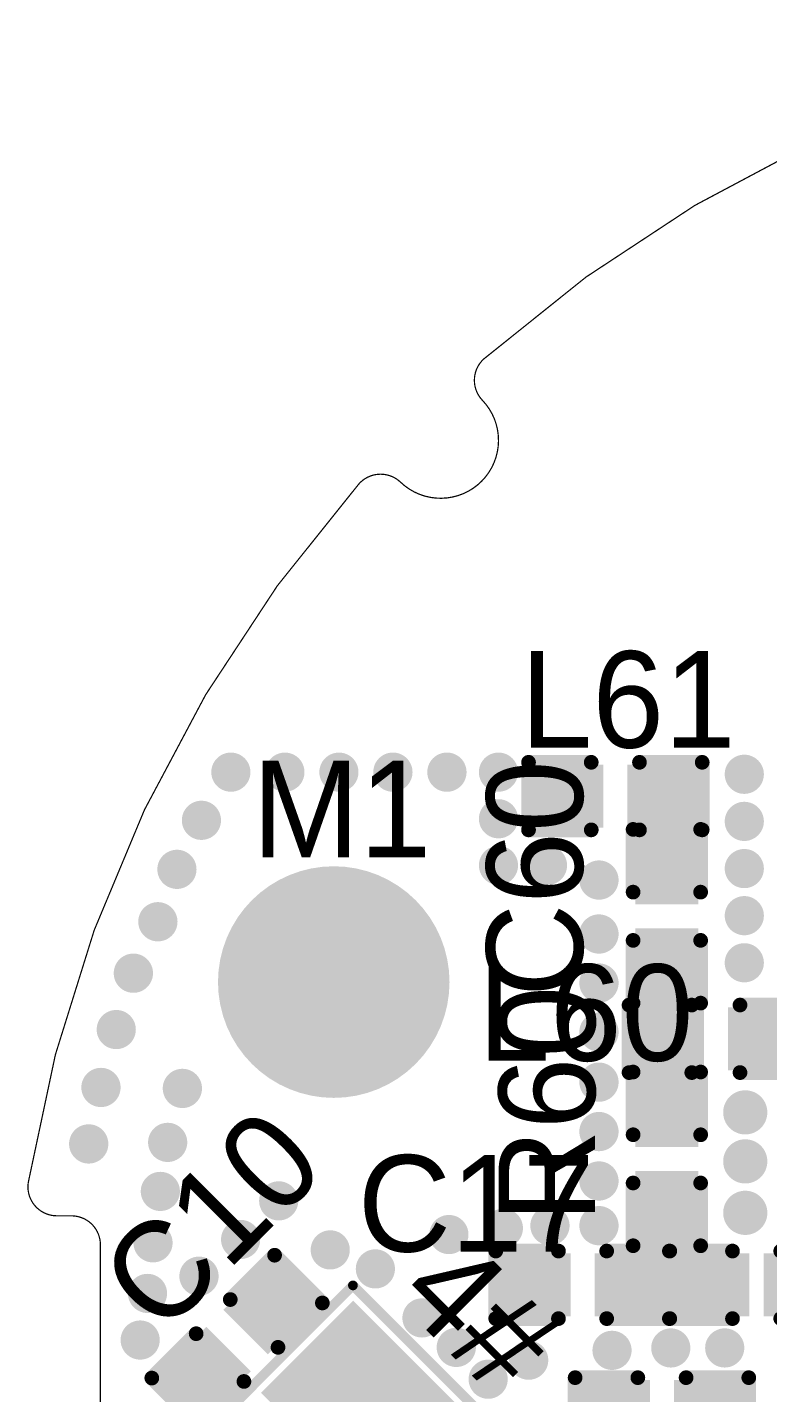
# Model space of a CAD drawing. Extents: x 238.9 to 269.7, y 452.6 to 481.2.
# Drawn here: x 238.9 to 246.58, y 467.09 to 481.24 of the extents above; entities that cross this region are included whole.
import ezdxf

# ---------------------------------------------------------------- set-up
doc = ezdxf.new("R2010")
doc.units = 0
doc.layers.get('0').update_dxf_attribs({"linetype": 'CONTINUOUS'})
for name, color, linetype in [('KEEPOUTLAYER', 6, 'CONTINUOUS'), ('MULTILAYER', 9, 'CONTINUOUS'), ('TOPOVERLAY', 2, 'CONTINUOUS'), ('TOPPASTE', 8, 'CONTINUOUS'), ('TOPSOLDER', 216, 'CONTINUOUS'), ('VIAHOLELAYER', 16, 'CONTINUOUS')]:
    doc.layers.add(name, color=color, linetype=linetype)

# ---------------------------------------------------------------- blocks, each defined once
blk = doc.blocks.new('M____P_____37')
at = {"layer": 'TOPPASTE', "const_width": 0.6}
blk.add_lwpolyline([(-0.3, 0, 1), (0.3, 0, 1)], format="xyb", close=True, dxfattribs=at)
at = {"layer": 'TOPSOLDER'}
for points, const_width in [([(-0.6, 0, 1), (0.6, 0, 1)], 1.2), ([(-0.338, 0, 1), (0.338, 0, 1)], 0.676)]:
    blk.add_lwpolyline(points, format="xyb", close=True, dxfattribs=dict(at, const_width=const_width))
blk = doc.blocks.new('0402R_41')
at = {"layer": 'TOPOVERLAY', "const_width": 0.152}
for points in [[(-0.9, -0.35), (-0.9, 0.35)], [(-0.9, 0.35), (-0.25, 0.35)], [(0.25, 0.35), (0.9, 0.35)], [(0.9, -0.35), (0.9, 0.35)], [(-0.9, -0.35), (-0.25, -0.35)], [(0.25, -0.35), (0.9, -0.35)]]:
    blk.add_lwpolyline(points, dxfattribs=at)
at = {"layer": 'TOPOVERLAY', "const_width": 0.0762}
for points in [[(-0.938, 0.35, 1), (-0.862, 0.35, 1)], [(-0.938, 0.35, 1), (-0.862, 0.35, 1)], [(-0.288, 0.35, 1), (-0.212, 0.35, 1)], [(0.212, 0.35, 1), (0.288, 0.35, 1)], [(0.862, 0.35, 1), (0.938, 0.35, 1)], [(0.862, 0.35, 1), (0.938, 0.35, 1)], [(-0.938, -0.35, 1), (-0.862, -0.35, 1)], [(-0.938, -0.35, 1), (-0.862, -0.35, 1)], [(-0.288, -0.35, 1), (-0.212, -0.35, 1)], [(0.212, -0.35, 1), (0.288, -0.35, 1)], [(0.862, -0.35, 1), (0.938, -0.35, 1)], [(0.862, -0.35, 1), (0.938, -0.35, 1)]]:
    blk.add_lwpolyline(points, format="xyb", close=True, dxfattribs=at)
at = {"layer": 'TOPPASTE'}
for points in [[(-0.2, -0.25), (-0.2, 0.25), (-0.8, -0.25), (-0.8, 0.25)], [(0.8, -0.25), (0.8, 0.25), (0.2, -0.25), (0.2, 0.25)]]:
    blk.add_solid(points, dxfattribs=at)
at = {"layer": 'TOPSOLDER'}
for points in [[(-0.124, -0.326), (-0.124, 0.326), (-0.876, -0.326), (-0.876, 0.326)], [(0.876, -0.326), (0.876, 0.326), (0.124, -0.326), (0.124, 0.326)]]:
    blk.add_solid(points, dxfattribs=at)
blk = doc.blocks.new('0402R_42')
at = {"layer": 'TOPOVERLAY', "const_width": 0.152}
for points in [[(-0.9, 0.35), (-0.9, -0.35)], [(-0.25, 0.35), (-0.9, 0.35)], [(0.9, 0.35), (0.25, 0.35)], [(0.9, 0.35), (0.9, -0.35)], [(-0.25, -0.35), (-0.9, -0.35)], [(0.9, -0.35), (0.25, -0.35)]]:
    blk.add_lwpolyline(points, dxfattribs=at)
at = {"layer": 'TOPOVERLAY', "const_width": 0.0762}
for points in [[(-0.938, 0.35, 1), (-0.862, 0.35, 1)], [(-0.938, 0.35, 1), (-0.862, 0.35, 1)], [(-0.288, 0.35, 1), (-0.212, 0.35, 1)], [(0.212, 0.35, 1), (0.288, 0.35, 1)], [(0.862, 0.35, 1), (0.938, 0.35, 1)], [(0.862, 0.35, 1), (0.938, 0.35, 1)], [(-0.938, -0.35, 1), (-0.862, -0.35, 1)], [(-0.938, -0.35, 1), (-0.862, -0.35, 1)], [(-0.288, -0.35, 1), (-0.212, -0.35, 1)], [(0.212, -0.35, 1), (0.288, -0.35, 1)], [(0.862, -0.35, 1), (0.938, -0.35, 1)], [(0.862, -0.35, 1), (0.938, -0.35, 1)]]:
    blk.add_lwpolyline(points, format="xyb", close=True, dxfattribs=at)
at = {"layer": 'TOPPASTE'}
for points in [[(-0.2, -0.25), (-0.2, 0.25), (-0.8, -0.25), (-0.8, 0.25)], [(0.8, -0.25), (0.8, 0.25), (0.2, -0.25), (0.2, 0.25)]]:
    blk.add_solid(points, dxfattribs=at)
at = {"layer": 'TOPSOLDER'}
for points in [[(-0.124, -0.326), (-0.124, 0.326), (-0.876, -0.326), (-0.876, 0.326)], [(0.876, -0.326), (0.876, 0.326), (0.124, -0.326), (0.124, 0.326)]]:
    blk.add_solid(points, dxfattribs=at)
blk = doc.blocks.new('0402C_43')
at = {"layer": 'TOPOVERLAY', "const_width": 0.152}
for points in [[(-0.9, 0.35), (-0.9, -0.35)], [(-0.9, 0.35), (-0.25, 0.35)], [(0.25, 0.35), (0.9, 0.35)], [(0.9, 0.35), (0.9, -0.35)], [(-0.9, -0.35), (-0.25, -0.35)], [(0.25, -0.35), (0.9, -0.35)]]:
    blk.add_lwpolyline(points, dxfattribs=at)
at = {"layer": 'TOPOVERLAY', "const_width": 0.0762}
for points in [[(-0.938, 0.35, 1), (-0.862, 0.35, 1)], [(-0.938, 0.35, 1), (-0.862, 0.35, 1)], [(-0.288, 0.35, 1), (-0.212, 0.35, 1)], [(0.212, 0.35, 1), (0.288, 0.35, 1)], [(0.862, 0.35, 1), (0.938, 0.35, 1)], [(0.862, 0.35, 1), (0.938, 0.35, 1)], [(-0.938, -0.35, 1), (-0.862, -0.35, 1)], [(-0.938, -0.35, 1), (-0.862, -0.35, 1)], [(-0.288, -0.35, 1), (-0.212, -0.35, 1)], [(0.212, -0.35, 1), (0.288, -0.35, 1)], [(0.862, -0.35, 1), (0.938, -0.35, 1)], [(0.862, -0.35, 1), (0.938, -0.35, 1)]]:
    blk.add_lwpolyline(points, format="xyb", close=True, dxfattribs=at)
at = {"layer": 'TOPPASTE'}
for points in [[(-0.2, -0.25), (-0.2, 0.25), (-0.8, -0.25), (-0.8, 0.25)], [(0.8, -0.25), (0.8, 0.25), (0.2, -0.25), (0.2, 0.25)]]:
    blk.add_solid(points, dxfattribs=at)
at = {"layer": 'TOPSOLDER'}
for points in [[(-0.124, -0.326), (-0.124, 0.326), (-0.876, -0.326), (-0.876, 0.326)], [(0.876, -0.326), (0.876, 0.326), (0.124, -0.326), (0.124, 0.326)]]:
    blk.add_solid(points, dxfattribs=at)
blk = doc.blocks.new('0402R_44')
at = {"layer": 'TOPOVERLAY', "const_width": 0.152}
for points in [[(-0.9, 0.35), (-0.9, -0.35)], [(-0.9, 0.35), (-0.25, 0.35)], [(0.25, 0.35), (0.9, 0.35)], [(0.9, 0.35), (0.9, -0.35)], [(-0.9, -0.35), (-0.25, -0.35)], [(0.25, -0.35), (0.9, -0.35)]]:
    blk.add_lwpolyline(points, dxfattribs=at)
at = {"layer": 'TOPOVERLAY', "const_width": 0.0762}
for points in [[(-0.938, 0.35, 1), (-0.862, 0.35, 1)], [(-0.938, 0.35, 1), (-0.862, 0.35, 1)], [(-0.288, 0.35, 1), (-0.212, 0.35, 1)], [(0.212, 0.35, 1), (0.288, 0.35, 1)], [(0.862, 0.35, 1), (0.938, 0.35, 1)], [(0.862, 0.35, 1), (0.938, 0.35, 1)], [(-0.938, -0.35, 1), (-0.862, -0.35, 1)], [(-0.938, -0.35, 1), (-0.862, -0.35, 1)], [(-0.288, -0.35, 1), (-0.212, -0.35, 1)], [(0.212, -0.35, 1), (0.288, -0.35, 1)], [(0.862, -0.35, 1), (0.938, -0.35, 1)], [(0.862, -0.35, 1), (0.938, -0.35, 1)]]:
    blk.add_lwpolyline(points, format="xyb", close=True, dxfattribs=at)
at = {"layer": 'TOPPASTE'}
for points in [[(-0.2, -0.25), (-0.2, 0.25), (-0.8, -0.25), (-0.8, 0.25)], [(0.8, -0.25), (0.8, 0.25), (0.2, -0.25), (0.2, 0.25)]]:
    blk.add_solid(points, dxfattribs=at)
at = {"layer": 'TOPSOLDER'}
for points in [[(-0.124, -0.326), (-0.124, 0.326), (-0.876, -0.326), (-0.876, 0.326)], [(0.876, -0.326), (0.876, 0.326), (0.124, -0.326), (0.124, 0.326)]]:
    blk.add_solid(points, dxfattribs=at)
blk = doc.blocks.new('INDC1005X04L_45')
at = {"layer": 'TOPOVERLAY', "const_width": 0.152}
for points in [[(-0.9, -0.35), (-0.9, 0.35)], [(-0.25, 0.35), (-0.9, 0.35)], [(0.9, 0.35), (0.25, 0.35)], [(0.9, -0.35), (0.9, 0.35)], [(-0.25, -0.35), (-0.9, -0.35)], [(0.9, -0.35), (0.25, -0.35)]]:
    blk.add_lwpolyline(points, dxfattribs=at)
at = {"layer": 'TOPOVERLAY', "const_width": 0.0762}
for points in [[(-0.938, 0.35, 1), (-0.862, 0.35, 1)], [(-0.938, 0.35, 1), (-0.862, 0.35, 1)], [(-0.288, 0.35, 1), (-0.212, 0.35, 1)], [(0.212, 0.35, 1), (0.288, 0.35, 1)], [(0.862, 0.35, 1), (0.938, 0.35, 1)], [(0.862, 0.35, 1), (0.938, 0.35, 1)], [(-0.938, -0.35, 1), (-0.862, -0.35, 1)], [(-0.938, -0.35, 1), (-0.862, -0.35, 1)], [(-0.288, -0.35, 1), (-0.212, -0.35, 1)], [(0.212, -0.35, 1), (0.288, -0.35, 1)], [(0.862, -0.35, 1), (0.938, -0.35, 1)], [(0.862, -0.35, 1), (0.938, -0.35, 1)]]:
    blk.add_lwpolyline(points, format="xyb", close=True, dxfattribs=at)
at = {"layer": 'TOPPASTE'}
for points in [[(-0.15, -0.25), (-0.15, 0.25), (-0.8, -0.25), (-0.8, 0.25)], [(0.8, -0.25), (0.8, 0.25), (0.15, -0.25), (0.15, 0.25)]]:
    blk.add_solid(points, dxfattribs=at)
at = {"layer": 'TOPSOLDER'}
for points in [[(-0.074, -0.326), (-0.074, 0.326), (-0.876, -0.326), (-0.876, 0.326)], [(0.876, -0.326), (0.876, 0.326), (0.074, -0.326), (0.074, 0.326)]]:
    blk.add_solid(points, dxfattribs=at)
blk = doc.blocks.new('CAPC1005X04L_47')
at = {"layer": 'TOPOVERLAY', "const_width": 0.152}
for points in [[(-0.9, 0.35), (-0.9, -0.35)], [(-0.25, 0.35), (-0.9, 0.35)], [(0.9, 0.35), (0.25, 0.35)], [(0.9, 0.35), (0.9, -0.35)], [(-0.25, -0.35), (-0.9, -0.35)], [(0.9, -0.35), (0.25, -0.35)]]:
    blk.add_lwpolyline(points, dxfattribs=at)
at = {"layer": 'TOPOVERLAY', "const_width": 0.0762}
for points in [[(-0.938, 0.35, 1), (-0.862, 0.35, 1)], [(-0.938, 0.35, 1), (-0.862, 0.35, 1)], [(-0.288, 0.35, 1), (-0.212, 0.35, 1)], [(0.212, 0.35, 1), (0.288, 0.35, 1)], [(0.862, 0.35, 1), (0.938, 0.35, 1)], [(0.862, 0.35, 1), (0.938, 0.35, 1)], [(-0.938, -0.35, 1), (-0.862, -0.35, 1)], [(-0.938, -0.35, 1), (-0.862, -0.35, 1)], [(-0.288, -0.35, 1), (-0.212, -0.35, 1)], [(0.212, -0.35, 1), (0.288, -0.35, 1)], [(0.862, -0.35, 1), (0.938, -0.35, 1)], [(0.862, -0.35, 1), (0.938, -0.35, 1)]]:
    blk.add_lwpolyline(points, format="xyb", close=True, dxfattribs=at)
at = {"layer": 'TOPPASTE'}
for points in [[(-0.2, -0.25), (-0.2, 0.25), (-0.8, -0.25), (-0.8, 0.25)], [(0.8, -0.25), (0.8, 0.25), (0.2, -0.25), (0.2, 0.25)]]:
    blk.add_solid(points, dxfattribs=at)
at = {"layer": 'TOPSOLDER'}
for points in [[(-0.124, -0.326), (-0.124, 0.326), (-0.876, -0.326), (-0.876, 0.326)], [(0.876, -0.326), (0.876, 0.326), (0.124, -0.326), (0.124, 0.326)]]:
    blk.add_solid(points, dxfattribs=at)
blk = doc.blocks.new('CAPC1005X04L_52')
at = {"layer": 'TOPOVERLAY', "const_width": 0.152}
for points in [[(-0.25, 0.35), (-0.9, 0.35)], [(-0.9, 0.35), (-0.9, -0.35)], [(0.9, 0.35), (0.25, 0.35)], [(0.9, 0.35), (0.9, -0.35)], [(-0.25, -0.35), (-0.9, -0.35)], [(0.9, -0.35), (0.25, -0.35)]]:
    blk.add_lwpolyline(points, dxfattribs=at)
at = {"layer": 'TOPOVERLAY', "const_width": 0.0762}
for points in [[(-0.938, 0.35, 1), (-0.862, 0.35, 1)], [(-0.938, 0.35, 1), (-0.862, 0.35, 1)], [(-0.288, 0.35, 1), (-0.212, 0.35, 1)], [(0.212, 0.35, 1), (0.288, 0.35, 1)], [(0.862, 0.35, 1), (0.938, 0.35, 1)], [(0.862, 0.35, 1), (0.938, 0.35, 1)], [(-0.938, -0.35, 1), (-0.862, -0.35, 1)], [(-0.938, -0.35, 1), (-0.862, -0.35, 1)], [(-0.288, -0.35, 1), (-0.212, -0.35, 1)], [(0.212, -0.35, 1), (0.288, -0.35, 1)], [(0.862, -0.35, 1), (0.938, -0.35, 1)], [(0.862, -0.35, 1), (0.938, -0.35, 1)]]:
    blk.add_lwpolyline(points, format="xyb", close=True, dxfattribs=at)
at = {"layer": 'TOPPASTE'}
for points in [[(-0.2, -0.25), (-0.2, 0.25), (-0.8, -0.25), (-0.8, 0.25)], [(0.8, -0.25), (0.8, 0.25), (0.2, -0.25), (0.2, 0.25)]]:
    blk.add_solid(points, dxfattribs=at)
at = {"layer": 'TOPSOLDER'}
for points in [[(-0.124, -0.326), (-0.124, 0.326), (-0.876, -0.326), (-0.876, 0.326)], [(0.876, -0.326), (0.876, 0.326), (0.124, -0.326), (0.124, 0.326)]]:
    blk.add_solid(points, dxfattribs=at)
blk = doc.blocks.new('CAPC1005X04L_55')
at = {"layer": 'TOPOVERLAY', "const_width": 0.152}
for points in [[(-0.9, 0.35), (-0.25, 0.35)], [(-0.9, 0.35), (-0.9, -0.35)], [(0.25, 0.35), (0.9, 0.35)], [(0.9, 0.35), (0.9, -0.35)], [(-0.9, -0.35), (-0.25, -0.35)], [(0.25, -0.35), (0.9, -0.35)]]:
    blk.add_lwpolyline(points, dxfattribs=at)
at = {"layer": 'TOPOVERLAY', "const_width": 0.0762}
for points in [[(-0.938, 0.35, 1), (-0.862, 0.35, 1)], [(-0.938, 0.35, 1), (-0.862, 0.35, 1)], [(-0.288, 0.35, 1), (-0.212, 0.35, 1)], [(0.212, 0.35, 1), (0.288, 0.35, 1)], [(0.862, 0.35, 1), (0.938, 0.35, 1)], [(0.862, 0.35, 1), (0.938, 0.35, 1)], [(-0.938, -0.35, 1), (-0.862, -0.35, 1)], [(-0.938, -0.35, 1), (-0.862, -0.35, 1)], [(-0.288, -0.35, 1), (-0.212, -0.35, 1)], [(0.212, -0.35, 1), (0.288, -0.35, 1)], [(0.862, -0.35, 1), (0.938, -0.35, 1)], [(0.862, -0.35, 1), (0.938, -0.35, 1)]]:
    blk.add_lwpolyline(points, format="xyb", close=True, dxfattribs=at)
at = {"layer": 'TOPPASTE'}
for points in [[(-0.2, -0.25), (-0.2, 0.25), (-0.8, -0.25), (-0.8, 0.25)], [(0.8, -0.25), (0.8, 0.25), (0.2, -0.25), (0.2, 0.25)]]:
    blk.add_solid(points, dxfattribs=at)
at = {"layer": 'TOPSOLDER'}
for points in [[(-0.124, -0.326), (-0.124, 0.326), (-0.876, -0.326), (-0.876, 0.326)], [(0.876, -0.326), (0.876, 0.326), (0.124, -0.326), (0.124, 0.326)]]:
    blk.add_solid(points, dxfattribs=at)
blk = doc.blocks.new('XTAL_3225_57')
at = {"layer": 'TOPOVERLAY', "const_width": 0.102}
for points in [[(-0.889, 2.286), (2.898, 2.286)], [(-0.889, -0.762), (-0.889, 2.286)], [(2.898, -0.762), (2.898, 2.286)], [(-0.889, -0.762), (2.898, -0.762)]]:
    blk.add_lwpolyline(points, dxfattribs=at)
at = {"layer": 'TOPOVERLAY', "const_width": 0.0508}
for points in [[(-0.914, 2.286, 1), (-0.864, 2.286, 1)], [(-0.914, 2.286, 1), (-0.864, 2.286, 1)], [(2.873, 2.286, 1), (2.924, 2.286, 1)], [(2.873, 2.286, 1), (2.924, 2.286, 1)], [(-0.914, -0.762, 1), (-0.864, -0.762, 1)], [(-0.914, -0.762, 1), (-0.864, -0.762, 1)], [(2.873, -0.762, 1), (2.924, -0.762, 1)], [(2.873, -0.762, 1), (2.924, -0.762, 1)]]:
    blk.add_lwpolyline(points, format="xyb", close=True, dxfattribs=at)
at = {"layer": 'TOPPASTE'}
for points in [[(-0.7, 0.9), (0.7, 0.9), (-0.7, 2.1), (0.7, 2.1)], [(1.4, 0.9), (2.8, 0.9), (1.4, 2.1), (2.8, 2.1)], [(-0.7, -0.6), (0.7, -0.6), (-0.7, 0.6), (0.7, 0.6)], [(1.4, -0.6), (2.8, -0.6), (1.4, 0.6), (2.8, 0.6)]]:
    blk.add_solid(points, dxfattribs=at)
at = {"layer": 'TOPSOLDER'}
for points in [[(-0.776, 0.824), (0.776, 0.824), (-0.776, 2.176), (0.776, 2.176)], [(1.324, 0.824), (2.876, 0.824), (1.324, 2.176), (2.876, 2.176)], [(-0.776, -0.676), (0.776, -0.676), (-0.776, 0.676), (0.776, 0.676)], [(1.324, -0.676), (2.876, -0.676), (1.324, 0.676), (2.876, 0.676)]]:
    blk.add_solid(points, dxfattribs=at)

msp = doc.modelspace()

# ---------------------------------------------------------------- linework, layer by layer
at = {"layer": 'KEEPOUTLAYER', "const_width": 0.0127}
for points in [[(243.64, 477.809, -0.140746), (250.874, 481.235)], [(243.621, 477.377, -0.42632), (243.639, 477.809)], [(243.621, 477.377, -0.977991), (242.773, 476.528)], [(238.914, 469.275, -0.140746), (242.34, 476.51)], [(242.34, 476.51, -0.42632), (242.773, 476.528)], [(239.21, 468.927, -0.462706), (238.914, 469.276)], [(239.361, 468.927, -0.414214), (239.661, 468.627)]]:
    msp.add_lwpolyline(points, format="xyb", dxfattribs=at)
at = {"layer": 'KEEPOUTLAYER', "const_width": 0.00635}
for points in [[(243.636, 477.809, 1), (243.643, 477.809, 1)], [(243.636, 477.809, 1), (243.643, 477.809, 1)], [(243.618, 477.377, 1), (243.624, 477.377, 1)], [(243.618, 477.377, 1), (243.624, 477.377, 1)], [(242.337, 476.51, 1), (242.343, 476.51, 1)], [(242.337, 476.51, 1), (242.343, 476.51, 1)], [(242.769, 476.528, 1), (242.776, 476.528, 1)], [(242.769, 476.528, 1), (242.776, 476.528, 1)], [(238.911, 469.276, 1), (238.917, 469.276, 1)], [(238.911, 469.275, 1), (238.917, 469.275, 1)], [(239.207, 468.927, 1), (239.213, 468.927, 1)], [(239.207, 468.927, 1), (239.213, 468.927, 1)], [(239.358, 468.927, 1), (239.364, 468.927, 1)], [(239.358, 468.927, 1), (239.364, 468.927, 1)], [(239.658, 468.627, 1), (239.664, 468.627, 1)], [(239.658, 468.627, 1), (239.664, 468.627, 1)]]:
    msp.add_lwpolyline(points, format="xyb", close=True, dxfattribs=at)
at = {"layer": 'KEEPOUTLAYER', "const_width": 0.0127}
for points in [[(239.21, 468.927), (239.361, 468.927)], [(239.661, 465.227), (239.661, 468.627)]]:
    msp.add_lwpolyline(points, dxfattribs=at)
at = {"layer": 'MULTILAYER'}
for points, const_width in [([(240.912, 473.524, 1), (241.115, 473.524, 1)], 0.203), ([(241.472, 473.524, 1), (241.675, 473.524, 1)], 0.203), ([(242.032, 473.524, 1), (242.235, 473.524, 1)], 0.203), ([(242.591, 473.524, 1), (242.795, 473.524, 1)], 0.203), ([(243.151, 473.524, 1), (243.355, 473.524, 1)], 0.203), ([(243.686, 473.524, 1), (243.889, 473.524, 1)], 0.203), ([(246.234, 473.502, 1), (246.437, 473.502, 1)], 0.203), ([(243.686, 473.041, 1), (243.889, 473.041, 1)], 0.203), ([(240.607, 473.025, 1), (240.81, 473.025, 1)], 0.203), ([(246.234, 473.014, 1), (246.437, 473.014, 1)], 0.203), ([(240.353, 472.517, 1), (240.556, 472.517, 1)], 0.203), ([(243.686, 472.558, 1), (243.889, 472.558, 1)], 0.203), ([(244.194, 472.558, 1), (244.397, 472.558, 1)], 0.203), ([(246.234, 472.525, 1), (246.437, 472.525, 1)], 0.203), ([(244.727, 472.406, 1), (244.931, 472.406, 1)], 0.203), ([(240.155, 471.974, 1), (240.359, 471.974, 1)], 0.203), ([(246.234, 472.037, 1), (246.437, 472.037, 1)], 0.203), ([(244.727, 471.847, 1), (244.931, 471.847, 1)], 0.203), ([(246.234, 471.549, 1), (246.437, 471.549, 1)], 0.203), ([(239.901, 471.441, 1), (240.105, 471.441, 1)], 0.203), ([(244.727, 471.339, 1), (244.931, 471.339, 1)], 0.203), ([(239.724, 470.857, 1), (239.927, 470.857, 1)], 0.203), ([(244.727, 470.831, 1), (244.931, 470.831, 1)], 0.203), ([(239.565, 470.257, 1), (239.769, 470.257, 1)], 0.203), ([(240.409, 470.247, 1), (240.613, 470.247, 1)], 0.203), ([(244.727, 470.312, 1), (244.931, 470.312, 1)], 0.203), ([(246.231, 469.999, 1), (246.46, 469.999, 1)], 0.229), ([(244.727, 469.8, 1), (244.931, 469.8, 1)], 0.203), ([(239.438, 469.672, 1), (239.642, 469.672, 1)], 0.203), ([(240.257, 469.688, 1), (240.46, 469.688, 1)], 0.203), ([(246.231, 469.491, 1), (246.46, 469.491, 1)], 0.229), ([(244.727, 469.288, 1), (244.931, 469.288, 1)], 0.203), ([(240.181, 469.18, 1), (240.384, 469.18, 1)], 0.203), ([(241.408, 469.082, 1), (241.611, 469.082, 1)], 0.203), ([(246.231, 468.958, 1), (246.46, 468.958, 1)], 0.229), ([(243.737, 468.799, 1), (243.94, 468.799, 1)], 0.203), ([(244.219, 468.825, 1), (244.423, 468.825, 1)], 0.203), ([(244.727, 468.825, 1), (244.931, 468.825, 1)], 0.203), ([(240.105, 468.647, 1), (240.308, 468.647, 1)], 0.203), ([(241.013, 468.682, 1), (241.216, 468.682, 1)], 0.203), ([(243.172, 468.733, 1), (243.375, 468.733, 1)], 0.203), ([(241.942, 468.574, 1), (242.145, 468.574, 1)], 0.203), ([(242.41, 468.377, 1), (242.613, 468.377, 1)], 0.203), ([(240.581, 468.301, 1), (240.785, 468.301, 1)], 0.203), ([(240.048, 468.123, 1), (240.251, 468.123, 1)], 0.203), ([(242.893, 467.869, 1), (243.096, 467.869, 1)], 0.203), ([(239.972, 467.64, 1), (240.175, 467.64, 1)], 0.203), ([(243.248, 467.564, 1), (243.452, 467.564, 1)], 0.203), ([(244.863, 467.533, 1), (245.066, 467.533, 1)], 0.203), ([(245.472, 467.558, 1), (245.675, 467.558, 1)], 0.203), ([(246.031, 467.558, 1), (246.234, 467.558, 1)], 0.203), ([(243.999, 467.431, 1), (244.202, 467.431, 1)], 0.203), ([(243.579, 467.234, 1), (243.782, 467.234, 1)], 0.203)]:
    msp.add_lwpolyline(points, format="xyb", close=True, dxfattribs=dict(at, const_width=const_width))
at = {"layer": 'VIAHOLELAYER', "const_width": 0.127}
for points in [[(240.95, 473.524, 1), (241.077, 473.524, 1)], [(241.51, 473.524, 1), (241.637, 473.524, 1)], [(242.07, 473.524, 1), (242.197, 473.524, 1)], [(242.63, 473.524, 1), (242.757, 473.524, 1)], [(243.19, 473.524, 1), (243.317, 473.524, 1)], [(243.724, 473.524, 1), (243.851, 473.524, 1)], [(246.272, 473.502, 1), (246.399, 473.502, 1)], [(240.645, 473.025, 1), (240.772, 473.025, 1)], [(243.724, 473.041, 1), (243.851, 473.041, 1)], [(246.272, 473.014, 1), (246.399, 473.014, 1)], [(243.724, 472.558, 1), (243.851, 472.558, 1)], [(244.232, 472.558, 1), (244.359, 472.558, 1)], [(240.391, 472.517, 1), (240.518, 472.517, 1)], [(244.766, 472.406, 1), (244.893, 472.406, 1)], [(246.272, 472.525, 1), (246.399, 472.525, 1)], [(246.272, 472.037, 1), (246.399, 472.037, 1)], [(240.194, 471.974, 1), (240.321, 471.974, 1)], [(244.766, 471.847, 1), (244.893, 471.847, 1)], [(239.94, 471.441, 1), (240.067, 471.441, 1)], [(246.272, 471.549, 1), (246.399, 471.549, 1)], [(244.766, 471.339, 1), (244.893, 471.339, 1)], [(239.762, 470.857, 1), (239.889, 470.857, 1)], [(244.766, 470.831, 1), (244.893, 470.831, 1)], [(244.766, 470.312, 1), (244.893, 470.312, 1)], [(239.603, 470.257, 1), (239.73, 470.257, 1)], [(240.448, 470.247, 1), (240.575, 470.247, 1)], [(246.282, 469.999, 1), (246.409, 469.999, 1)], [(244.766, 469.8, 1), (244.893, 469.8, 1)], [(239.476, 469.672, 1), (239.603, 469.672, 1)], [(240.295, 469.688, 1), (240.422, 469.688, 1)], [(246.282, 469.491, 1), (246.409, 469.491, 1)], [(244.766, 469.288, 1), (244.893, 469.288, 1)], [(240.219, 469.18, 1), (240.346, 469.18, 1)], [(241.446, 469.082, 1), (241.573, 469.082, 1)], [(246.282, 468.958, 1), (246.409, 468.958, 1)], [(243.21, 468.733, 1), (243.337, 468.733, 1)], [(243.775, 468.799, 1), (243.902, 468.799, 1)], [(244.258, 468.825, 1), (244.385, 468.825, 1)], [(244.766, 468.825, 1), (244.893, 468.825, 1)], [(240.143, 468.647, 1), (240.27, 468.647, 1)], [(241.051, 468.682, 1), (241.178, 468.682, 1)], [(241.98, 468.574, 1), (242.107, 468.574, 1)], [(240.619, 468.301, 1), (240.746, 468.301, 1)], [(242.448, 468.377, 1), (242.575, 468.377, 1)], [(240.086, 468.123, 1), (240.213, 468.123, 1)], [(242.931, 467.869, 1), (243.058, 467.869, 1)], [(240.01, 467.64, 1), (240.137, 467.64, 1)], [(243.286, 467.564, 1), (243.413, 467.564, 1)], [(244.901, 467.533, 1), (245.028, 467.533, 1)], [(245.51, 467.558, 1), (245.637, 467.558, 1)], [(246.069, 467.558, 1), (246.196, 467.558, 1)], [(244.037, 467.431, 1), (244.164, 467.431, 1)], [(243.617, 467.234, 1), (243.744, 467.234, 1)]]:
    msp.add_lwpolyline(points, format="xyb", close=True, dxfattribs=at)

# ---------------------------------------------------------------- block references
for name, p, rotation in [('0402R_41', (244.999, 473.276), 360), ('0402C_43', (245.533, 472.031), 90), ('0402R_42', (246.041, 470.761), 180), ('0402R_44', (245.533, 469.517), 90), ('CAPC1005X04L_55', (241.078, 467.635), 45), ('CAPC1005X04L_47', (244.659, 468.212), 180), ('INDC1005X04L_45', (246.463, 468.212), 180), ('XTAL_3225_57', (241.291, 465.961), 315), ('CAPC1005X04L_52', (245.482, 466.9), 180)]:
    msp.add_blockref(name, p, dxfattribs=dict(rotation=rotation))
msp.add_blockref('M____P_____37', (242.08, 471.349))

# ---------------------------------------------------------------- texts
at = {"layer": 'TOPOVERLAY'}
for s, p in [('L61', (244.016, 473.778)), ('M1', (241.233, 472.642)), ('L60', (243.577, 470.533)), ('C17', (242.329, 468.556))]:
    msp.add_text(s, height=1, dxfattribs=at).set_placement(p)
for s, rotation, p in [('C60', 90, (244.662, 471.194)), ('R60', 90, (244.789, 468.857)), ('C10', 45, (240.294, 467.664)), ('4#', 315, (242.71, 468.073))]:
    msp.add_text(s, height=1, rotation=rotation, dxfattribs=at).set_placement(p)

doc.saveas('drawing.dxf')
